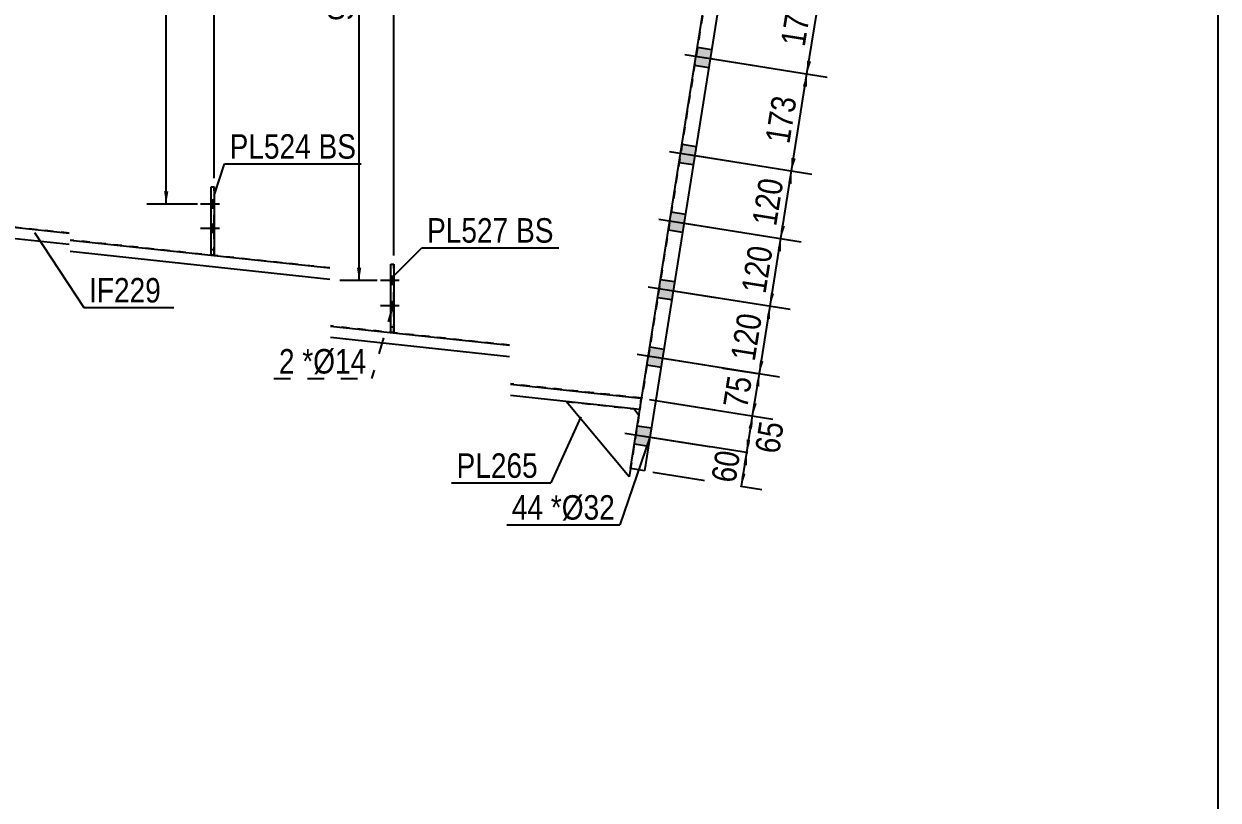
# Model space of a CAD drawing. Header units: millimetres. Extents: x -66 to 337, y -192 to 85.
# Drawn here: x 197.3 to 336.9, y -97 to -6.2 of the extents above; entities that cross this region are included whole.
import ezdxf

# ---------------------------------------------------------------- set-up
doc = ezdxf.new("R2010")
doc.units = ezdxf.units.MM
doc.linetypes.add('DXK_LINE_DOT1', pattern=[1.8814, 0.9407, -0.9407])
doc.linetypes.add('DXK_LINE_DOT2', pattern=[3.9198, 1.9599, -1.9599])
doc.styles.add('Arial Narrow', font='ARIALN.TTF', dxfattribs={"height": 0.2})

# ---------------------------------------------------------------- blocks, each defined once
blk = doc.blocks.new('Unknown-627020122-1200')
at = {"color": 5, "linetype": 'Continuous'}
blk.add_line((336.94, -192.43), (336.94, 84.57), dxfattribs=at)
blk = doc.blocks.new('Part-627020122-1494 - 1220')
at = {"color": 2, "linetype": 'Continuous'}
for p, q in [((195.92, -31.33), (196.06, -30)), ((196.06, -30), (202.59, -30.7)), ((202.59, -32.04), (195.92, -31.33)), ((202.69, -31.52), (233.04, -34.77)), ((233.04, -36.11), (202.69, -32.86)), ((233.14, -41.57), (254.07, -43.81)), ((254.07, -45.15), (233.14, -42.91)), ((254.17, -48.36), (269.44, -50)), ((269.3, -51.32), (254.17, -49.7)), ((269.44, -50), (269.3, -51.32))]:
    blk.add_line(p, q, dxfattribs=at)
blk = doc.blocks.new('Part-627020122-1393 - 1220')
at = {"color": 2, "linetype": 'Continuous'}
for p, q in [((219.19, -33.28), (219.19, -25.28)), ((219.19, -25.28), (219.52, -25.28)), ((219.52, -25.28), (219.52, -33.28)), ((219.52, -33.28), (219.19, -33.28))]:
    blk.add_line(p, q, dxfattribs=at)
at = {"color": 7, "linetype": 'DXK_LINE_DOT1'}
blk.add_line((219.19, -32.61), (219.52, -32.61), dxfattribs=at)
blk = doc.blocks.new('Part-627020122-1457 - 1220')
at = {"color": 7, "linetype": 'DXK_LINE_DOT1'}
for p, q in [((219.19, -33.28), (219.19, -25.28)), ((219.19, -25.28), (219.52, -25.28)), ((219.52, -33.28), (219.52, -25.28)), ((219.52, -33.28), (219.19, -33.28))]:
    blk.add_line(p, q, dxfattribs=at)
blk = doc.blocks.new('Part-627020122-1741 - 1220')
at = {"color": 2, "linetype": 'Continuous'}
for p, q in [((268.22, -58.23), (283.56, 38.23)), ((285.2, 37.97), (269.86, -58.5)), ((283.56, 38.23), (285.2, 37.97)), ((269.86, -58.5), (268.22, -58.23))]:
    blk.add_line(p, q, dxfattribs=at)
blk = doc.blocks.new('Part-627020122-1626 - 1220')
at = {"color": 2, "linetype": 'Continuous'}
for p, q in [((196.06, -30), (196.06, 30)), ((269.53, -50), (269.44, -50))]:
    blk.add_line(p, q, dxfattribs=at)
at = {"color": 7, "linetype": 'DXK_LINE_DOT1'}
for p, q in [((196.06, 30), (202.59, 30)), ((202.69, 30), (233.04, 30)), ((233.14, 30), (254.07, 30)), ((254.17, 30), (282.25, 30)), ((282.25, 30), (269.53, -50)), ((202.59, -30.7), (196.06, -30)), ((202.59, -30.7), (196.06, -30)), ((233.04, -34.77), (202.69, -31.51)), ((233.04, -34.77), (202.69, -31.52)), ((254.07, -43.8), (233.14, -41.56)), ((254.07, -43.81), (233.14, -41.57)), ((269.53, -49.99), (254.17, -48.34)), ((269.44, -50), (254.17, -48.36))]:
    blk.add_line(p, q, dxfattribs=at)
blk = doc.blocks.new('Part-627020122-1764 - 1220')
at = {"color": 2, "linetype": 'Continuous'}
for p, q in [((268.06, -59.22), (260.7, -50.4)), ((268.65, -51.25), (269.21, -51.98)), ((268.22, -58.23), (268.06, -59.22))]:
    blk.add_line(p, q, dxfattribs=at)
at = {"color": 7, "linetype": 'DXK_LINE_DOT1'}
for p, q in [((260.7, -50.4), (268.65, -51.25)), ((260.7, -50.4), (260.7, -50.4)), ((269.21, -51.98), (268.22, -58.23))]:
    blk.add_line(p, q, dxfattribs=at)
blk = doc.blocks.new('Part-627020122-1903 - 1220')
at = {"color": 7, "linetype": 'DXK_LINE_DOT1'}
for p, q in [((240.21, -42.32), (240.21, -34.32)), ((240.21, -34.32), (240.54, -34.32)), ((240.54, -42.32), (240.54, -34.32)), ((240.21, -41.66), (240.54, -41.66)), ((240.54, -42.32), (240.21, -42.32))]:
    blk.add_line(p, q, dxfattribs=at)
blk = doc.blocks.new('Part-627020122-1925 - 1220')
at = {"color": 2, "linetype": 'Continuous'}
for p, q in [((240.21, -42.32), (240.21, -34.32)), ((240.21, -34.32), (240.54, -34.32)), ((240.54, -34.32), (240.54, -42.32)), ((240.54, -42.32), (240.21, -42.32))]:
    blk.add_line(p, q, dxfattribs=at)
blk = doc.blocks.new('Bolt-627020122-1933 - 1220')
at = {"linetype": 'Continuous'}
for points in [[(283.1, 35.33), (282.76, 33.23), (284.41, 32.96), (284.74, 35.07)], [(283.1, 35.33), (282.76, 33.23), (284.41, 32.96), (284.74, 35.07)], [(283.1, 35.33), (282.76, 33.23), (284.41, 32.96), (284.74, 35.07)], [(283.1, 35.33), (282.76, 33.23), (284.41, 32.96), (284.74, 35.07)], [(281.63, 26.12), (281.3, 24.01), (282.94, 23.75), (283.28, 25.85)], [(281.63, 26.12), (281.3, 24.01), (282.94, 23.75), (283.28, 25.85)], [(281.63, 26.12), (281.3, 24.01), (282.94, 23.75), (283.28, 25.85)], [(281.63, 26.12), (281.3, 24.01), (282.94, 23.75), (283.28, 25.85)], [(280.37, 18.21), (280.04, 16.11), (281.68, 15.85), (282.02, 17.95)], [(280.37, 18.21), (280.04, 16.11), (281.68, 15.85), (282.02, 17.95)], [(280.37, 18.21), (280.04, 16.11), (281.68, 15.85), (282.02, 17.95)], [(280.37, 18.21), (280.04, 16.11), (281.68, 15.85), (282.02, 17.95)], [(279.12, 10.31), (278.78, 8.21), (280.43, 7.95), (280.76, 10.05)], [(279.12, 10.31), (278.78, 8.21), (280.43, 7.95), (280.76, 10.05)], [(279.12, 10.31), (278.78, 8.21), (280.43, 7.95), (280.76, 10.05)], [(279.12, 10.31), (278.78, 8.21), (280.43, 7.95), (280.76, 10.05)], [(277.86, 2.41), (277.53, 0.31), (279.17, 0.04), (279.51, 2.15)], [(277.86, 2.41), (277.53, 0.31), (279.17, 0.04), (279.51, 2.15)], [(277.86, 2.41), (277.53, 0.31), (279.17, 0.04), (279.51, 2.15)], [(277.86, 2.41), (277.53, 0.31), (279.17, 0.04), (279.51, 2.15)], [(276.05, -8.95), (275.72, -11.06), (277.37, -11.32), (277.7, -9.21)], [(276.05, -8.95), (275.72, -11.06), (277.37, -11.32), (277.7, -9.21)], [(276.05, -8.95), (275.72, -11.06), (277.37, -11.32), (277.7, -9.21)], [(276.05, -8.95), (275.72, -11.06), (277.37, -11.32), (277.7, -9.21)], [(274.25, -20.31), (273.91, -22.42), (275.56, -22.68), (275.89, -20.57)], [(274.25, -20.31), (273.91, -22.42), (275.56, -22.68), (275.89, -20.57)], [(274.25, -20.31), (273.91, -22.42), (275.56, -22.68), (275.89, -20.57)], [(274.25, -20.31), (273.91, -22.42), (275.56, -22.68), (275.89, -20.57)], [(272.99, -28.21), (272.66, -30.32), (274.3, -30.58), (274.64, -28.47)], [(272.99, -28.21), (272.66, -30.32), (274.3, -30.58), (274.64, -28.47)], [(272.99, -28.21), (272.66, -30.32), (274.3, -30.58), (274.64, -28.47)], [(272.99, -28.21), (272.66, -30.32), (274.3, -30.58), (274.64, -28.47)], [(271.73, -36.11), (271.4, -38.22), (273.05, -38.48), (273.38, -36.37)], [(271.73, -36.11), (271.4, -38.22), (273.05, -38.48), (273.38, -36.37)], [(271.73, -36.11), (271.4, -38.22), (273.05, -38.48), (273.38, -36.37)], [(271.73, -36.11), (271.4, -38.22), (273.05, -38.48), (273.38, -36.37)], [(270.48, -44.01), (270.14, -46.12), (271.79, -46.38), (272.12, -44.27)], [(270.48, -44.01), (270.14, -46.12), (271.79, -46.38), (272.12, -44.27)], [(270.48, -44.01), (270.14, -46.12), (271.79, -46.38), (272.12, -44.27)], [(270.48, -44.01), (270.14, -46.12), (271.79, -46.38), (272.12, -44.27)], [(269.01, -53.23), (268.68, -55.34), (270.32, -55.6), (270.66, -53.49)], [(269.01, -53.23), (268.68, -55.34), (270.32, -55.6), (270.66, -53.49)], [(269.01, -53.23), (268.68, -55.34), (270.32, -55.6), (270.66, -53.49)], [(269.01, -53.23), (268.68, -55.34), (270.32, -55.6), (270.66, -53.49)]]:
    blk.add_hatch(color=3, dxfattribs=at).paths.add_polyline_path(points)
at = {"color": 3, "linetype": 'Continuous'}
for p, q in [((283.1, 35.33), (284.74, 35.07)), ((283.1, 35.33), (284.74, 35.07)), ((283.1, 35.33), (284.74, 35.07)), ((283.1, 35.33), (284.74, 35.07)), ((281.63, 34.49), (289.51, 33.23)), ((281.63, 34.49), (289.51, 33.23)), ((281.63, 34.49), (289.51, 33.23)), ((281.63, 34.49), (289.51, 33.23)), ((282.76, 33.23), (284.41, 32.96)), ((282.76, 33.23), (284.41, 32.96)), ((282.76, 33.23), (284.41, 32.96)), ((282.76, 33.23), (284.41, 32.96)), ((280.16, 25.27), (288.05, 24.02)), ((280.16, 25.27), (288.05, 24.02)), ((280.16, 25.27), (288.05, 24.02)), ((280.16, 25.27), (288.05, 24.02)), ((281.63, 26.12), (283.28, 25.85)), ((281.63, 26.12), (283.28, 25.85)), ((281.63, 26.12), (283.28, 25.85)), ((281.63, 26.12), (283.28, 25.85)), ((281.3, 24.01), (282.94, 23.75)), ((281.3, 24.01), (282.94, 23.75)), ((281.3, 24.01), (282.94, 23.75)), ((281.3, 24.01), (282.94, 23.75)), ((280.37, 18.21), (282.02, 17.95)), ((280.37, 18.21), (282.02, 17.95)), ((280.37, 18.21), (282.02, 17.95)), ((280.37, 18.21), (282.02, 17.95)), ((278.91, 17.37), (286.79, 16.11)), ((278.91, 17.37), (286.79, 16.11)), ((278.91, 17.37), (286.79, 16.11)), ((278.91, 17.37), (286.79, 16.11)), ((280.04, 16.11), (281.68, 15.85)), ((280.04, 16.11), (281.68, 15.85)), ((280.04, 16.11), (281.68, 15.85)), ((280.04, 16.11), (281.68, 15.85)), ((279.12, 10.31), (280.76, 10.05)), ((279.12, 10.31), (280.76, 10.05)), ((279.12, 10.31), (280.76, 10.05)), ((279.12, 10.31), (280.76, 10.05)), ((277.65, 9.47), (285.53, 8.21)), ((277.65, 9.47), (285.53, 8.21)), ((277.65, 9.47), (285.53, 8.21)), ((277.65, 9.47), (285.53, 8.21)), ((278.78, 8.21), (280.43, 7.95)), ((278.78, 8.21), (280.43, 7.95)), ((278.78, 8.21), (280.43, 7.95)), ((278.78, 8.21), (280.43, 7.95)), ((276.39, 1.57), (284.28, 0.31)), ((276.39, 1.57), (284.28, 0.31)), ((276.39, 1.57), (284.28, 0.31)), ((276.39, 1.57), (284.28, 0.31)), ((277.86, 2.41), (279.51, 2.15)), ((277.86, 2.41), (279.51, 2.15)), ((277.86, 2.41), (279.51, 2.15)), ((277.86, 2.41), (279.51, 2.15)), ((277.53, 0.31), (279.17, 0.04)), ((277.53, 0.31), (279.17, 0.04)), ((277.53, 0.31), (279.17, 0.04)), ((277.53, 0.31), (279.17, 0.04)), ((276.05, -8.95), (277.7, -9.21)), ((276.05, -8.95), (277.7, -9.21)), ((276.05, -8.95), (277.7, -9.21)), ((276.05, -8.95), (277.7, -9.21)), ((274.59, -9.8), (282.47, -11.05)), ((274.59, -9.8), (282.47, -11.05)), ((274.59, -9.8), (282.47, -11.05)), ((274.59, -9.8), (282.47, -11.05)), ((275.72, -11.06), (277.37, -11.32)), ((275.72, -11.06), (277.37, -11.32)), ((275.72, -11.06), (277.37, -11.32)), ((275.72, -11.06), (277.37, -11.32)), ((274.25, -20.31), (275.89, -20.57)), ((274.25, -20.31), (275.89, -20.57)), ((274.25, -20.31), (275.89, -20.57)), ((274.25, -20.31), (275.89, -20.57)), ((272.78, -21.16), (280.66, -22.41)), ((272.78, -21.16), (280.66, -22.41)), ((272.78, -21.16), (280.66, -22.41)), ((272.78, -21.16), (280.66, -22.41)), ((273.91, -22.42), (275.56, -22.68)), ((273.91, -22.42), (275.56, -22.68)), ((273.91, -22.42), (275.56, -22.68)), ((273.91, -22.42), (275.56, -22.68)), ((271.52, -29.06), (279.41, -30.31)), ((271.52, -29.06), (279.41, -30.31)), ((271.52, -29.06), (279.41, -30.31)), ((271.52, -29.06), (279.41, -30.31)), ((272.99, -28.21), (274.64, -28.47)), ((272.99, -28.21), (274.64, -28.47)), ((272.99, -28.21), (274.64, -28.47)), ((272.99, -28.21), (274.64, -28.47)), ((272.66, -30.32), (274.3, -30.58)), ((272.66, -30.32), (274.3, -30.58)), ((272.66, -30.32), (274.3, -30.58)), ((272.66, -30.32), (274.3, -30.58)), ((271.73, -36.11), (273.38, -36.37)), ((271.73, -36.11), (273.38, -36.37)), ((271.73, -36.11), (273.38, -36.37)), ((271.73, -36.11), (273.38, -36.37)), ((270.27, -36.96), (278.15, -38.21)), ((270.27, -36.96), (278.15, -38.21)), ((270.27, -36.96), (278.15, -38.21)), ((270.27, -36.96), (278.15, -38.21)), ((271.4, -38.22), (273.05, -38.48)), ((271.4, -38.22), (273.05, -38.48)), ((271.4, -38.22), (273.05, -38.48)), ((271.4, -38.22), (273.05, -38.48)), ((270.48, -44.01), (272.12, -44.27)), ((270.48, -44.01), (272.12, -44.27)), ((270.48, -44.01), (272.12, -44.27)), ((270.48, -44.01), (272.12, -44.27)), ((269.01, -44.86), (276.9, -46.11)), ((269.01, -44.86), (276.9, -46.11)), ((269.01, -44.86), (276.9, -46.11)), ((269.01, -44.86), (276.9, -46.11)), ((270.14, -46.12), (271.79, -46.38)), ((270.14, -46.12), (271.79, -46.38)), ((270.14, -46.12), (271.79, -46.38)), ((270.14, -46.12), (271.79, -46.38)), ((267.55, -54.08), (275.43, -55.33)), ((267.55, -54.08), (275.43, -55.33)), ((267.55, -54.08), (275.43, -55.33)), ((267.55, -54.08), (275.43, -55.33)), ((269.01, -53.23), (270.66, -53.49)), ((269.01, -53.23), (270.66, -53.49)), ((269.01, -53.23), (270.66, -53.49)), ((269.01, -53.23), (270.66, -53.49)), ((268.68, -55.34), (270.32, -55.6)), ((268.68, -55.34), (270.32, -55.6)), ((268.68, -55.34), (270.32, -55.6)), ((268.68, -55.34), (270.32, -55.6))]:
    blk.add_line(p, q, dxfattribs=at)
blk = doc.blocks.new('Bolt-627020122-1945 - 1220')
at = {"color": 3, "linetype": 'DXK_LINE_DOT2'}
for p, q in [((220.15, -27.3), (217.95, -27.3)), ((219.52, -26.83), (219.19, -26.83)), ((219.52, -27.77), (219.19, -27.77)), ((220.15, -30.15), (217.95, -30.15)), ((219.52, -29.68), (219.19, -29.68)), ((219.52, -30.61), (219.19, -30.61))]:
    blk.add_line(p, q, dxfattribs=at)
blk = doc.blocks.new('Bolt-627020122-1947 - 1220')
at = {"linetype": 'Continuous'}
for points in [[(219.52, -27.77), (219.52, -26.83), (219.19, -26.83), (219.19, -27.77)], [(219.52, -30.61), (219.52, -29.68), (219.19, -29.68), (219.19, -30.61)]]:
    blk.add_hatch(color=3, dxfattribs=at).paths.add_polyline_path(points)
at = {"color": 3, "linetype": 'Continuous'}
for p, q in [((220.15, -27.3), (217.95, -27.3)), ((219.52, -26.83), (219.19, -26.83)), ((219.52, -27.77), (219.19, -27.77)), ((220.15, -30.15), (217.95, -30.15)), ((219.52, -29.68), (219.19, -29.68)), ((219.52, -30.61), (219.19, -30.61))]:
    blk.add_line(p, q, dxfattribs=at)
blk = doc.blocks.new('Bolt-627020122-1952 - 1220')
at = {"color": 3, "linetype": 'DXK_LINE_DOT2'}
for p, q in [((241.18, -36.25), (238.98, -36.25)), ((240.54, -35.79), (240.21, -35.79)), ((240.54, -36.72), (240.21, -36.72)), ((240.54, -38.72), (240.21, -38.72)), ((241.18, -39.19), (238.98, -39.19)), ((240.54, -39.66), (240.21, -39.66))]:
    blk.add_line(p, q, dxfattribs=at)
blk = doc.blocks.new('Bolt-627020122-1953 - 1220')
at = {"linetype": 'Continuous'}
for points in [[(240.54, -36.72), (240.54, -35.79), (240.21, -35.79), (240.21, -36.72)], [(240.54, -39.66), (240.54, -38.72), (240.21, -38.72), (240.21, -39.66)]]:
    blk.add_hatch(color=3, dxfattribs=at).paths.add_polyline_path(points)
at = {"color": 3, "linetype": 'Continuous'}
for p, q in [((241.18, -36.25), (238.98, -36.25)), ((240.54, -35.79), (240.21, -35.79)), ((240.54, -36.72), (240.21, -36.72)), ((240.54, -38.72), (240.21, -38.72)), ((241.18, -39.19), (238.98, -39.19)), ((240.54, -39.66), (240.21, -39.66))]:
    blk.add_line(p, q, dxfattribs=at)
blk = doc.blocks.new('StraightDimension-627020122-1984 - 1220')
at = {"linetype": 'Continuous'}
for points in [[(236.23, 28.5), (236.48, 30), (236.73, 28.5)], [(236.73, -34.75), (236.48, -36.25), (236.23, -34.75)]]:
    blk.add_hatch(color=7, dxfattribs=at).paths.add_polyline_path(points)
at = {"color": 7, "linetype": 'Continuous'}
for p, q in [((238.61, 30), (234.23, 30)), ((236.48, -36.25), (236.48, 30)), ((238.61, -36.25), (234.23, -36.25))]:
    blk.add_line(p, q, dxfattribs=at)
at = {"color": 0}
blk.add_wipeout([(236.33, 0.22), (232.13, 0.22), (232.13, -6.47), (236.33, -6.47)], dxfattribs=at)
at = {"color": 3, "style": 'Arial Narrow'}
blk.add_text('994', height=2.863, rotation=90.0002, dxfattribs=at).set_placement((235.73, -5.87))
blk = doc.blocks.new('StraightDimension-627020122-2002 - 1220')
at = {"linetype": 'Continuous'}
for points in [[(213.67, 28.5), (213.92, 30), (214.17, 28.5)], [(214.17, -25.8), (213.92, -27.3), (213.67, -25.8)]]:
    blk.add_hatch(color=7, dxfattribs=at).paths.add_polyline_path(points)
at = {"color": 7, "linetype": 'Continuous'}
for p, q in [((217.59, 30), (211.67, 30)), ((213.92, -27.3), (213.92, 30)), ((217.59, -27.3), (211.67, -27.3))]:
    blk.add_line(p, q, dxfattribs=at)
at = {"color": 0}
blk.add_wipeout([(213.77, 4.69), (209.57, 4.69), (209.57, -1.99), (213.77, -1.99)], dxfattribs=at)
at = {"color": 3, "style": 'Arial Narrow'}
blk.add_text('860', height=2.863, rotation=90.0002, dxfattribs=at).set_placement((213.17, -1.39))
blk = doc.blocks.new('StraightDimension-627020122-2058 - 1220')
at = {"linetype": 'Continuous'}
for points in [[(290.19, -2.15), (290.67, -0.7), (290.68, -2.22)], [(289.34, -10.62), (288.86, -12.07), (288.85, -10.54)]]:
    blk.add_hatch(color=7, dxfattribs=at).paths.add_polyline_path(points)
at = {"color": 7, "linetype": 'Continuous'}
for p, q in [((278.68, 1.2), (293.04, -1.08)), ((288.86, -12.07), (290.67, -0.7)), ((276.87, -10.16), (291.23, -12.44))]:
    blk.add_line(p, q, dxfattribs=at)
at = {"color": 0}
blk.add_wipeout([(290.14, -3.06), (285.99, -2.4), (284.94, -9), (289.09, -9.66)], dxfattribs=at)
at = {"color": 3, "style": 'Arial Narrow'}
blk.add_text('173', height=2.863, rotation=80.9647, dxfattribs=at).set_placement((288.59, -8.97))
blk = doc.blocks.new('StraightDimension-627020122-2092 - 1220')
at = {"linetype": 'Continuous'}
for points in [[(281.34, -57.79), (281.82, -56.35), (281.83, -57.87)], [(281.67, -58.86), (281.19, -60.3), (281.18, -58.78)]]:
    blk.add_hatch(color=7, dxfattribs=at).paths.add_polyline_path(points)
at = {"color": 7, "linetype": 'Continuous'}
for p, q in [((269.83, -54.44), (284.19, -56.72)), ((281.19, -60.3), (281.82, -56.35)), ((270.85, -58.65), (283.56, -60.67))]:
    blk.add_line(p, q, dxfattribs=at)
at = {"color": 0}
blk.add_wipeout([(281.74, -55.9), (277.59, -55.24), (276.83, -60.04), (280.98, -60.7)], dxfattribs=at)
at = {"color": 3, "style": 'Arial Narrow'}
blk.add_text('60', height=2.863, rotation=80.9647, dxfattribs=at).set_placement((280.48, -60.01))
blk = doc.blocks.new('StraightDimension-627020122-2109 - 1220')
at = {"linetype": 'Continuous'}
for points in [[(282.02, -53.51), (282.5, -52.07), (282.51, -53.59)], [(282.3, -54.9), (281.82, -56.35), (281.81, -54.83)]]:
    blk.add_hatch(color=7, dxfattribs=at).paths.add_polyline_path(points)
at = {"color": 7, "linetype": 'Continuous'}
for p, q in [((270.43, -50.15), (284.72, -52.43)), ((281.82, -56.35), (282.5, -52.07)), ((269.83, -54.44), (284.04, -56.7))]:
    blk.add_line(p, q, dxfattribs=at)
at = {"color": 0}
blk.add_wipeout([(286.84, -52.49), (282.69, -51.83), (281.93, -56.63), (286.07, -57.29)], dxfattribs=at)
at = {"color": 3, "style": 'Arial Narrow'}
blk.add_text('65', height=2.863, rotation=80.9647, dxfattribs=at).set_placement((285.58, -56.6))
blk = doc.blocks.new('StraightDimension-627020122-2122 - 1220')
at = {"linetype": 'Continuous'}
for points in [[(282.8, -48.57), (283.29, -47.13), (283.3, -48.65)], [(282.98, -50.63), (282.5, -52.07), (282.49, -50.55)]]:
    blk.add_hatch(color=7, dxfattribs=at).paths.add_polyline_path(points)
at = {"color": 7, "linetype": 'Continuous'}
for p, q in [((271.3, -45.22), (285.66, -47.51)), ((282.5, -52.07), (283.29, -47.13)), ((270.43, -50.15), (284.87, -52.45))]:
    blk.add_line(p, q, dxfattribs=at)
at = {"color": 0}
blk.add_wipeout([(283.13, -47.18), (278.98, -46.52), (278.21, -51.32), (282.36, -51.98)], dxfattribs=at)
at = {"color": 3, "style": 'Arial Narrow'}
blk.add_text('75', height=2.863, rotation=80.9647, dxfattribs=at).set_placement((281.86, -51.29))
blk = doc.blocks.new('StraightDimension-627020122-2127 - 1220')
at = {"linetype": 'Continuous'}
for points in [[(284.06, -40.67), (284.54, -39.23), (284.55, -40.75)], [(283.77, -45.69), (283.29, -47.13), (283.27, -45.61)]]:
    blk.add_hatch(color=7, dxfattribs=at).paths.add_polyline_path(points)
at = {"color": 7, "linetype": 'Continuous'}
for p, q in [((272.56, -37.32), (286.91, -39.61)), ((283.29, -47.13), (284.54, -39.23)), ((271.3, -45.22), (285.66, -47.51))]:
    blk.add_line(p, q, dxfattribs=at)
at = {"color": 0}
blk.add_wipeout([(284.29, -39.85), (280.14, -39.2), (279.09, -45.8), (283.24, -46.46)], dxfattribs=at)
at = {"color": 3, "style": 'Arial Narrow'}
blk.add_text('120', height=2.863, rotation=80.9647, dxfattribs=at).set_placement((282.74, -45.77))
blk = doc.blocks.new('StraightDimension-627020122-2132 - 1220')
at = {"linetype": 'Continuous'}
for points in [[(285.32, -32.77), (285.8, -31.33), (285.81, -32.85)], [(285.02, -37.79), (284.54, -39.23), (284.53, -37.71)]]:
    blk.add_hatch(color=7, dxfattribs=at).paths.add_polyline_path(points)
at = {"color": 7, "linetype": 'Continuous'}
for p, q in [((273.81, -29.42), (288.17, -31.7)), ((284.54, -39.23), (285.8, -31.33)), ((272.56, -37.32), (286.91, -39.61))]:
    blk.add_line(p, q, dxfattribs=at)
at = {"color": 0}
blk.add_wipeout([(285.55, -31.95), (281.4, -31.29), (280.35, -37.9), (284.5, -38.56)], dxfattribs=at)
at = {"color": 3, "style": 'Arial Narrow'}
blk.add_text('120', height=2.863, rotation=80.9647, dxfattribs=at).set_placement((284, -37.87))
blk = doc.blocks.new('StraightDimension-627020122-2135 - 1220')
at = {"linetype": 'Continuous'}
for points in [[(286.57, -24.87), (287.05, -23.43), (287.07, -24.95)], [(286.28, -29.89), (285.8, -31.33), (285.79, -29.81)]]:
    blk.add_hatch(color=7, dxfattribs=at).paths.add_polyline_path(points)
at = {"color": 7, "linetype": 'Continuous'}
for p, q in [((275.07, -21.52), (289.42, -23.8)), ((285.8, -31.33), (287.05, -23.43)), ((273.81, -29.42), (288.17, -31.7))]:
    blk.add_line(p, q, dxfattribs=at)
at = {"color": 0}
blk.add_wipeout([(286.8, -24.05), (282.65, -23.39), (281.61, -30), (285.75, -30.65)], dxfattribs=at)
at = {"color": 3, "style": 'Arial Narrow'}
blk.add_text('120', height=2.863, rotation=80.9647, dxfattribs=at).set_placement((285.25, -29.97))
blk = doc.blocks.new('StraightDimension-627020122-2138 - 1220')
at = {"linetype": 'Continuous'}
for points in [[(288.38, -13.51), (288.86, -12.07), (288.87, -13.59)], [(287.54, -21.98), (287.05, -23.43), (287.04, -21.91)]]:
    blk.add_hatch(color=7, dxfattribs=at).paths.add_polyline_path(points)
at = {"color": 7, "linetype": 'Continuous'}
for p, q in [((276.87, -10.16), (291.23, -12.44)), ((287.05, -23.43), (288.86, -12.07)), ((275.07, -21.52), (289.42, -23.8))]:
    blk.add_line(p, q, dxfattribs=at)
at = {"color": 0}
blk.add_wipeout([(288.33, -14.42), (284.19, -13.76), (283.14, -20.36), (287.28, -21.02)], dxfattribs=at)
at = {"color": 3, "style": 'Arial Narrow'}
blk.add_text('173', height=2.863, rotation=80.9647, dxfattribs=at).set_placement((286.79, -20.34))
blk = doc.blocks.new('StraightDimension-627020122-5483 - 1220')
at = {"linetype": 'Continuous'}
blk.add_hatch(color=7, dxfattribs=at).paths.add_polyline_path([(239.04, 57.14), (240.54, 56.89), (239.04, 56.64)])
at = {"color": 7, "linetype": 'Continuous'}
for p, q in [((240.54, -33.32), (240.54, 61.39)), ((228.65, 56.89), (240.54, 56.89))]:
    blk.add_line(p, q, dxfattribs=at)
at = {"color": 0}
blk.add_wipeout([(239.77, 57.79), (239.77, 61.99), (229.43, 61.99), (229.43, 57.79)], dxfattribs=at)
at = {"color": 3, "style": 'Arial Narrow'}
blk.add_text('10719', height=2.863, dxfattribs=at).set_placement((230.03, 58.39))
blk = doc.blocks.new('StraightDimension-627020122-5484 - 1220')
at = {"linetype": 'Continuous'}
blk.add_hatch(color=7, dxfattribs=at).paths.add_polyline_path([(218.02, 57.14), (219.52, 56.89), (218.02, 56.64)])
at = {"color": 7, "linetype": 'Continuous'}
for p, q in [((219.52, -24.28), (219.52, 61.39)), ((209.46, 56.89), (219.52, 56.89))]:
    blk.add_line(p, q, dxfattribs=at)
at = {"color": 0}
blk.add_wipeout([(218.74, 57.79), (218.74, 61.99), (210.23, 61.99), (210.23, 57.79)], dxfattribs=at)
at = {"color": 3, "style": 'Arial Narrow'}
blk.add_text('9454', height=2.863, dxfattribs=at).set_placement((210.83, 58.39))
blk = doc.blocks.new('Mark-627020122-1760 - 1220')
at = {"color": 7, "linetype": 'Continuous'}
blk.add_line((262.42, -52.18), (258.89, -59.92), dxfattribs=at)
at = {"color": 0}
blk.add_wipeout([(257.39, -59.32), (257.39, -56.32), (247.88, -56.32), (247.88, -59.32)], dxfattribs=at)
blk.add_wipeout([(257.39, -59.32), (257.39, -56.32), (247.88, -56.32), (247.88, -59.32)], dxfattribs=at)
at = {"color": 7, "linetype": 'Continuous'}
blk.add_line((247.28, -59.92), (258.89, -59.92), dxfattribs=at)
at = {"color": 3, "style": 'Arial Narrow'}
blk.add_text('PL265', height=2.863, dxfattribs=at).set_placement((247.88, -59.32))
blk = doc.blocks.new('Mark-627020122-1490 - 1220')
at = {"color": 0}
blk.add_wipeout([(213.31, -38.81), (213.31, -35.81), (204.9, -35.81), (204.9, -38.81)], dxfattribs=at)
blk.add_wipeout([(213.31, -38.81), (213.31, -35.81), (204.9, -35.81), (204.9, -38.81)], dxfattribs=at)
at = {"color": 7, "linetype": 'Continuous'}
for p, q in [((198.5, -30.63), (204.3, -39.41)), ((204.3, -39.41), (214.81, -39.41))]:
    blk.add_line(p, q, dxfattribs=at)
at = {"color": 3, "style": 'Arial Narrow'}
blk.add_text('IF229', height=2.863, dxfattribs=at).set_placement((204.9, -38.81))
blk = doc.blocks.new('MarkSet-627020122-2560 - 1220')
at = {"color": 0}
for points in [[(230.84, -21.99), (230.84, -18.99), (221.34, -18.99), (221.34, -21.99)], [(236.12, -21.99), (236.12, -18.99), (231.74, -18.99), (231.74, -21.99)]]:
    blk.add_wipeout(points, dxfattribs=at)
for points in [[(230.84, -21.99), (230.84, -18.99), (221.34, -18.99), (221.34, -21.99)], [(236.12, -21.99), (236.12, -18.99), (231.74, -18.99), (231.74, -21.99)]]:
    blk.add_wipeout(points, dxfattribs=at)
at = {"color": 7, "linetype": 'Continuous'}
for p, q in [((219.52, -26.28), (220.74, -22.59)), ((220.74, -22.59), (236.72, -22.59))]:
    blk.add_line(p, q, dxfattribs=at)
at = {"color": 3, "style": 'Arial Narrow'}
for s, p in [('PL524', (221.34, -21.99)), ('BS', (231.74, -21.99))]:
    blk.add_text(s, height=2.863, dxfattribs=at).set_placement(p)
blk = doc.blocks.new('Mark-627020122-4555 - 1220')
at = {"color": 0}
for points in [[(228.94, -47.12), (228.94, -44.12), (227.11, -44.12), (227.11, -47.12)], [(231.11, -47.12), (231.11, -44.12), (229.84, -44.12), (229.84, -47.12)]]:
    blk.add_wipeout(points, dxfattribs=at)
for points in [[(228.94, -47.12), (228.94, -44.12), (227.11, -44.12), (227.11, -47.12)], [(231.11, -47.12), (231.11, -44.12), (229.84, -44.12), (229.84, -47.12)]]:
    blk.add_wipeout(points, dxfattribs=at)
at = {"color": 3, "style": 'Arial Narrow'}
blk.add_text('2', height=2.86, dxfattribs=at).set_placement((227.11, -47.12))
at = {"color": 0}
blk.add_wipeout([(237.33, -47.12), (237.33, -44.12), (231.11, -44.12), (231.11, -47.12)], dxfattribs=at)
blk.add_wipeout([(237.33, -47.12), (237.33, -44.12), (231.11, -44.12), (231.11, -47.12)], dxfattribs=at)
at = {"color": 7, "linetype": 'DXK_LINE_DOT2'}
for p in [(240.43, -39.19), (226.51, -47.72)]:
    blk.add_line(p, (237.93, -47.72), dxfattribs=at)
at = {"color": 3, "style": 'Arial Narrow'}
for s, height, p in [('*', 2.86, (229.84, -47.12)), ('Ø14', 2.863, (231.11, -47.12))]:
    blk.add_text(s, height=height, dxfattribs=at).set_placement(p)
blk = doc.blocks.new('MarkSet-627020122-2583 - 1220')
at = {"color": 0}
for points in [[(253.94, -31.81), (253.94, -28.81), (244.43, -28.81), (244.43, -31.81)], [(259.22, -31.81), (259.22, -28.81), (254.84, -28.81), (254.84, -31.81)]]:
    blk.add_wipeout(points, dxfattribs=at)
for points in [[(253.94, -31.81), (253.94, -28.81), (244.43, -28.81), (244.43, -31.81)], [(259.22, -31.81), (259.22, -28.81), (254.84, -28.81), (254.84, -31.81)]]:
    blk.add_wipeout(points, dxfattribs=at)
at = {"color": 7, "linetype": 'Continuous'}
for p, q in [((240.3, -35.94), (243.83, -32.41)), ((243.83, -32.41), (259.82, -32.41))]:
    blk.add_line(p, q, dxfattribs=at)
at = {"color": 3, "style": 'Arial Narrow'}
for s, p in [('PL527', (244.43, -31.81)), ('BS', (254.84, -31.81))]:
    blk.add_text(s, height=2.863, dxfattribs=at).set_placement(p)
blk = doc.blocks.new('Mark-627020122-4542 - 1220')
at = {"color": 0}
for points in [[(258, -64.21), (258, -61.21), (254.34, -61.21), (254.34, -64.21)], [(260.18, -64.21), (260.18, -61.21), (258.9, -61.21), (258.9, -64.21)]]:
    blk.add_wipeout(points, dxfattribs=at)
for points in [[(258, -64.21), (258, -61.21), (254.34, -61.21), (254.34, -64.21)], [(260.18, -64.21), (260.18, -61.21), (258.9, -61.21), (258.9, -64.21)]]:
    blk.add_wipeout(points, dxfattribs=at)
at = {"color": 3, "style": 'Arial Narrow'}
blk.add_text('44', height=2.863, dxfattribs=at).set_placement((254.34, -64.21))
at = {"color": 0}
blk.add_wipeout([(266.39, -64.21), (266.39, -61.21), (260.18, -61.21), (260.18, -64.21)], dxfattribs=at)
blk.add_wipeout([(266.39, -64.21), (266.39, -61.21), (260.18, -61.21), (260.18, -64.21)], dxfattribs=at)
at = {"color": 7, "linetype": 'Continuous'}
for p in [(270.49, -54.55), (253.74, -64.81)]:
    blk.add_line(p, (266.99, -64.81), dxfattribs=at)
at = {"color": 3, "style": 'Arial Narrow'}
for s, height, p in [('*', 2.86, (258.9, -64.21)), ('Ø32', 2.863, (260.18, -64.21))]:
    blk.add_text(s, height=height, dxfattribs=at).set_placement(p)

msp = doc.modelspace()

# ---------------------------------------------------------------- block references
for name in ['Unknown-627020122-1200', 'Part-627020122-1741 - 1220', 'Bolt-627020122-1933 - 1220', 'Part-627020122-1626 - 1220', 'Part-627020122-1393 - 1220', 'Part-627020122-1457 - 1220', 'Bolt-627020122-1945 - 1220', 'Bolt-627020122-1947 - 1220', 'Part-627020122-1494 - 1220', 'Part-627020122-1903 - 1220', 'Part-627020122-1925 - 1220', 'Bolt-627020122-1952 - 1220', 'Bolt-627020122-1953 - 1220', 'Part-627020122-1764 - 1220']:
    msp.add_blockref(name, (0, 0))

# ---------------------------------------------------------------- next in the draw order: block references
for name in ['StraightDimension-627020122-2002 - 1220', 'StraightDimension-627020122-1984 - 1220', 'StraightDimension-627020122-2058 - 1220', 'Mark-627020122-1490 - 1220', 'Mark-627020122-4555 - 1220', 'Mark-627020122-1760 - 1220', 'StraightDimension-627020122-2092 - 1220']:
    msp.add_blockref(name, (0, 0))

# ---------------------------------------------------------------- next in the draw order: block references
for name in ['StraightDimension-627020122-5484 - 1220', 'StraightDimension-627020122-5483 - 1220', 'StraightDimension-627020122-2109 - 1220']:
    msp.add_blockref(name, (0, 0))

# ---------------------------------------------------------------- next in the draw order: block references
for name in ['MarkSet-627020122-2560 - 1220', 'MarkSet-627020122-2583 - 1220', 'StraightDimension-627020122-2122 - 1220', 'Mark-627020122-4542 - 1220']:
    msp.add_blockref(name, (0, 0))

# ---------------------------------------------------------------- next in the draw order: block references
msp.add_blockref('StraightDimension-627020122-2127 - 1220', (0, 0))

# ---------------------------------------------------------------- next in the draw order: block references
msp.add_blockref('StraightDimension-627020122-2132 - 1220', (0, 0))

# ---------------------------------------------------------------- next in the draw order: block references
msp.add_blockref('StraightDimension-627020122-2135 - 1220', (0, 0))

# ---------------------------------------------------------------- next in the draw order: block references
msp.add_blockref('StraightDimension-627020122-2138 - 1220', (0, 0))

doc.saveas('drawing.dxf')
